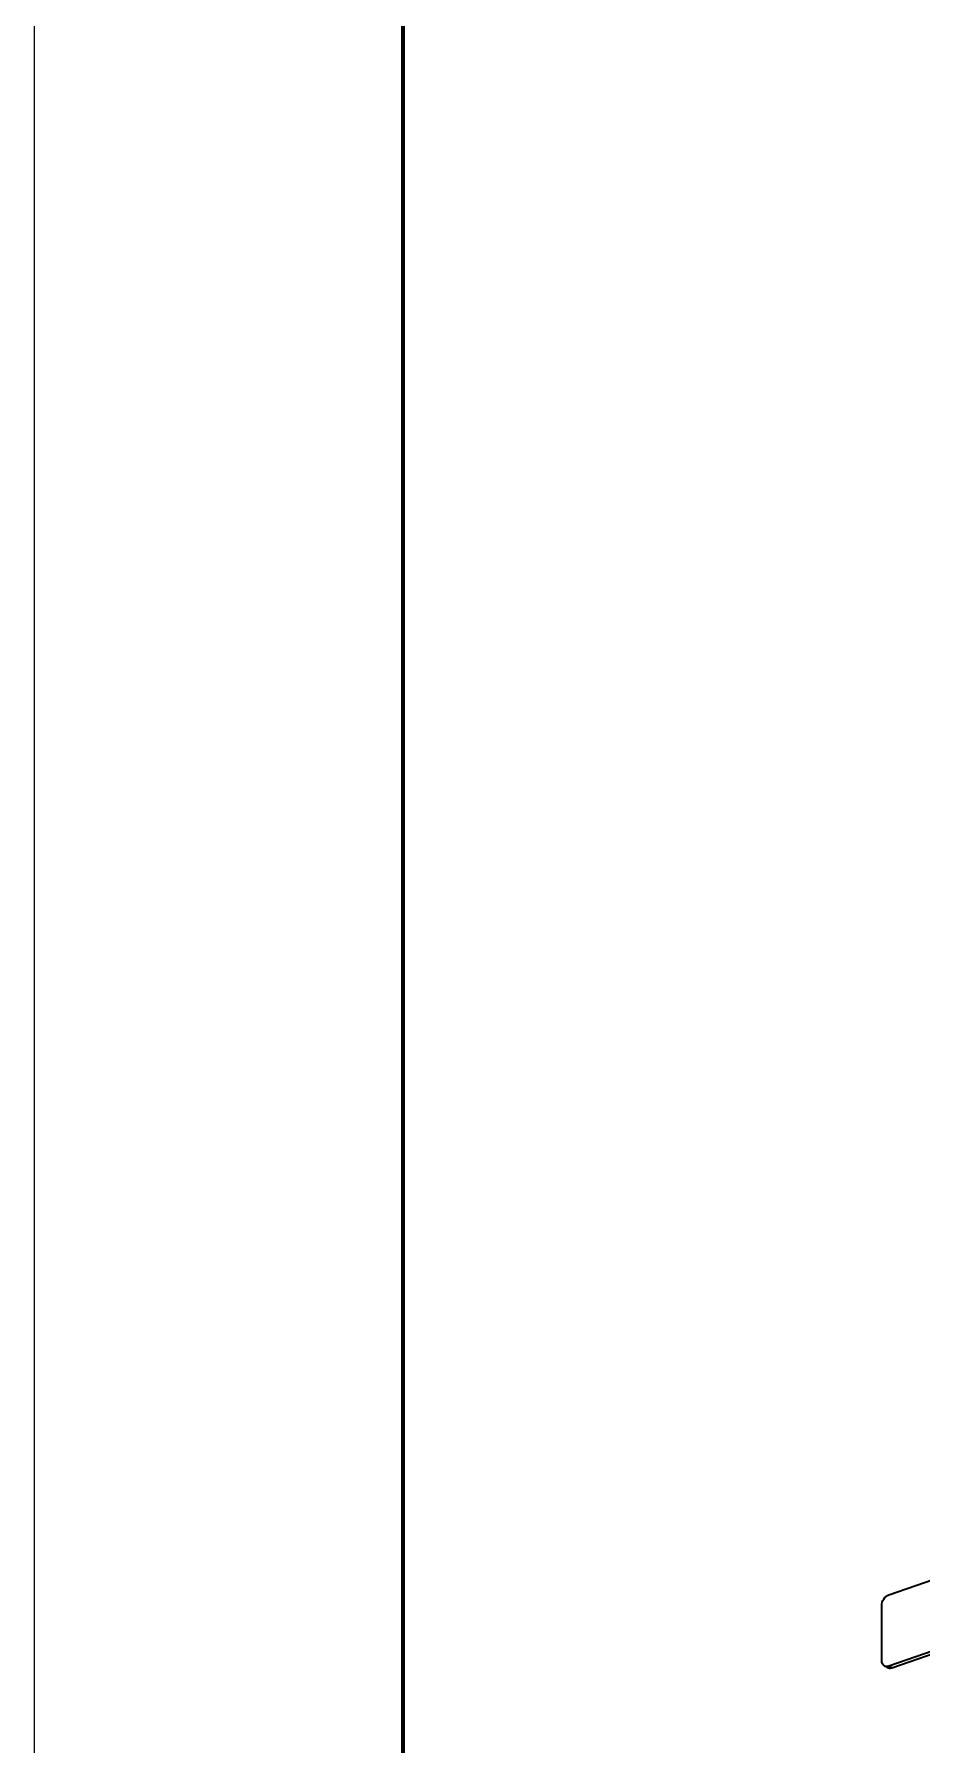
# Model space of a CAD drawing. Header units: millimetres. Extents: x 0 to 420, y 0 to 297.
# Drawn here: x 0 to 48.2, y 133.9 to 226.7 of the extents above; entities that cross this region are included whole.
import ezdxf

# ---------------------------------------------------------------- set-up
doc = ezdxf.new("R2010")
doc.units = ezdxf.units.MM

msp = doc.modelspace()

# ---------------------------------------------------------------- linework, layer by layer
at = {"color": 1, "lineweight": 35}
for p, q in [((46.39, 142.065), (268.352, 219.442)), ((46.174, 141.914), (46.241, 141.979)), ((46.241, 141.979), (46.314, 142.03)), ((46.314, 142.03), (46.39, 142.065)), ((46, 141.479), (46.008, 141.569)), ((46, 138.509), (46, 141.479)), ((46.008, 141.569), (46.03, 141.662)), ((46.03, 141.662), (46.066, 141.752)), ((46.066, 141.752), (46.114, 141.837)), ((46.114, 141.837), (46.174, 141.914)), ((50.412, 139.597), (46.39, 138.195)), ((46.547, 138.11), (50.309, 139.421)), ((46.01, 138.411), (46, 138.509)), ((46.04, 138.325), (46.01, 138.411)), ((46.088, 138.255), (46.04, 138.325)), ((46.151, 138.206), (46.088, 138.255)), ((46.205, 138.184), (46.151, 138.206)), ((46.307, 138.121), (46.151, 138.206)), ((46.264, 138.175), (46.205, 138.184)), ((46.237, 138.177), (46.27, 138.146)), ((46.326, 138.179), (46.264, 138.175)), ((46.27, 138.146), (46.307, 138.121)), ((46.307, 138.121), (46.361, 138.099)), ((46.39, 138.195), (46.326, 138.179)), ((46.361, 138.099), (46.42, 138.09)), ((46.547, 138.11), (46.39, 138.195)), ((46.42, 138.09), (46.483, 138.093)), ((46.483, 138.093), (46.547, 138.11))]:
    msp.add_line(p, q, dxfattribs=at)
at = {"color": 7, "lineweight": 25}
msp.add_lwpolyline([(0, 0), (420, 0), (420, 297), (0, 297)], close=True, dxfattribs=at)
at = {"color": 7, "lineweight": 70}
msp.add_lwpolyline([(20, 5), (415, 5), (415, 292), (20, 292)], close=True, dxfattribs=at)

doc.saveas('drawing.dxf')
